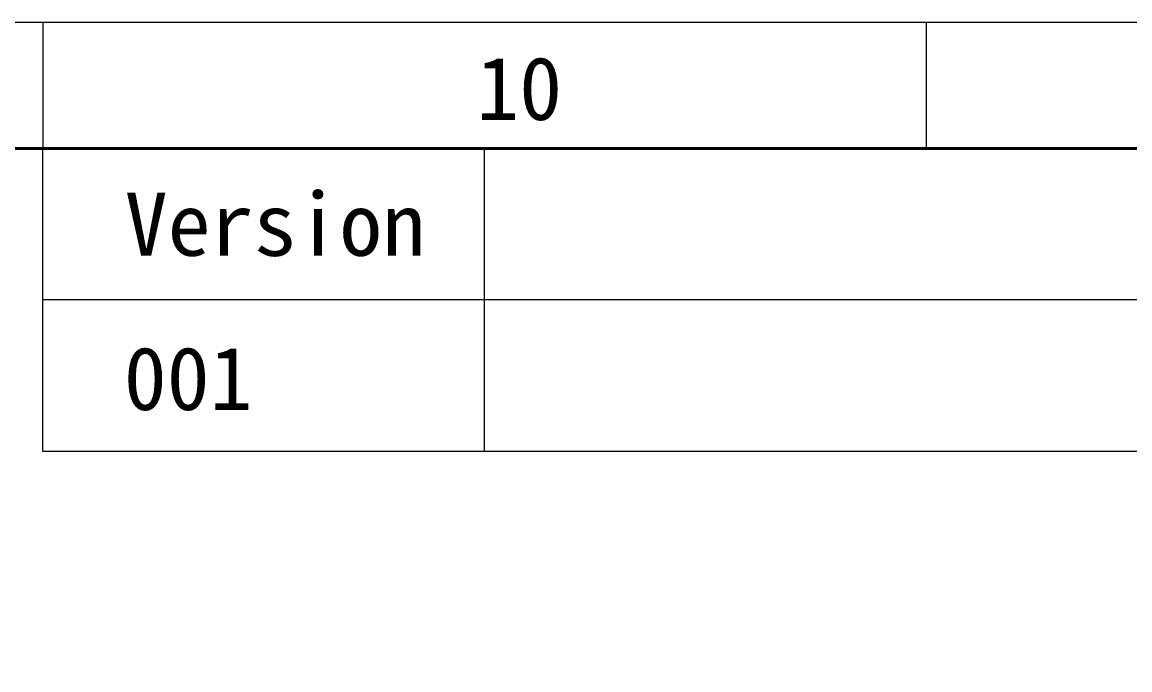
# Model space of a CAD drawing. Header units: millimetres. Extents: x 32496 to 166256, y 3504 to 23939.
# Drawn here: x 83017 to 86037, y 22175 to 23939 of the extents above; entities that cross this region are included whole.
import ezdxf
from ezdxf.enums import TextEntityAlignment as Align

# ---------------------------------------------------------------- set-up
doc = ezdxf.new("R2010")
doc.units = ezdxf.units.MM
doc.layers.get('0').update_dxf_attribs({"lineweight": 35})
doc.layers.add('FORM', color=7, linetype='Continuous', lineweight=18)
doc.styles.add('KEHUA', font='仿宋_GB2312.ttf')

# ---------------------------------------------------------------- blocks, each defined once
blk = doc.blocks.new('KH01-M017S_1_46')
at = {"layer": 'FORM', "color": 4}
for p, q in [((315, 297), (315, 292)), ((350, 297), (350, 292))]:
    blk.add_line(p, q, dxfattribs=at)
at = {"layer": 'FORM', "color": 8}
for p, q in [((315, 280), (315, 292)), ((332.5, 280), (332.5, 292)), ((415, 286), (315, 286)), ((415, 280), (315, 280))]:
    blk.add_line(p, q, dxfattribs=at)
at = {"layer": 'FORM', "color": 6}
blk.add_lwpolyline([(0, 297), (420, 297), (420, 0), (0, 0)], close=True, dxfattribs=at)
at = {"layer": 'FORM', "color": 8, "lineweight": 40}
blk.add_lwpolyline([(5, 5), (415, 5), (415, 292), (5, 292)], close=True, dxfattribs=at)
at = {"layer": 'FORM', "color": 4, "style": 'KEHUA'}
blk.add_text('10', height=2.5, dxfattribs=at).set_placement((332.175, 293.127))
at = {"layer": 'FORM', "color": 8, "style": 'KEHUA'}
for s, p in [('Version', (318.246, 289)), ('001', (318.208, 282.893))]:
    blk.add_text(s, height=2.5, dxfattribs=at).set_placement(p, align=Align.MIDDLE_LEFT)
at = {"layer": 'FORM', "color": 4, "style": 'KEHUA'}
for tag, p in [('设计者', (369.071, 43.93)), ('审核者', (369.071, 37.93)), ('工程名称', (299.91, 37.585)), ('标准化', (369.071, 31.93)), ('批准者', (369.071, 25.93))]:
    blk.add_attdef(tag, text='', height=2.5, dxfattribs=at).set_placement(p, align=Align.MIDDLE_LEFT)
for tag, p in [('图纸名称', (299.91, 30.82)), ('产品型号', (299.91, 24.82)), ('版本', (299.91, 18.638)), ('页码', (299.91, 12.638))]:
    blk.add_attdef(tag, p, '', height=2.5, dxfattribs=at)

msp = doc.modelspace()

# ---------------------------------------------------------------- block references
at = {"xscale": 68.80575516545142, "yscale": 68.80575516545137, "zscale": 68.80575516545137}
msp.add_blockref('KH01-M017S_1_46', (61399.661, 3504.033), dxfattribs=at)

doc.saveas('drawing.dxf')
